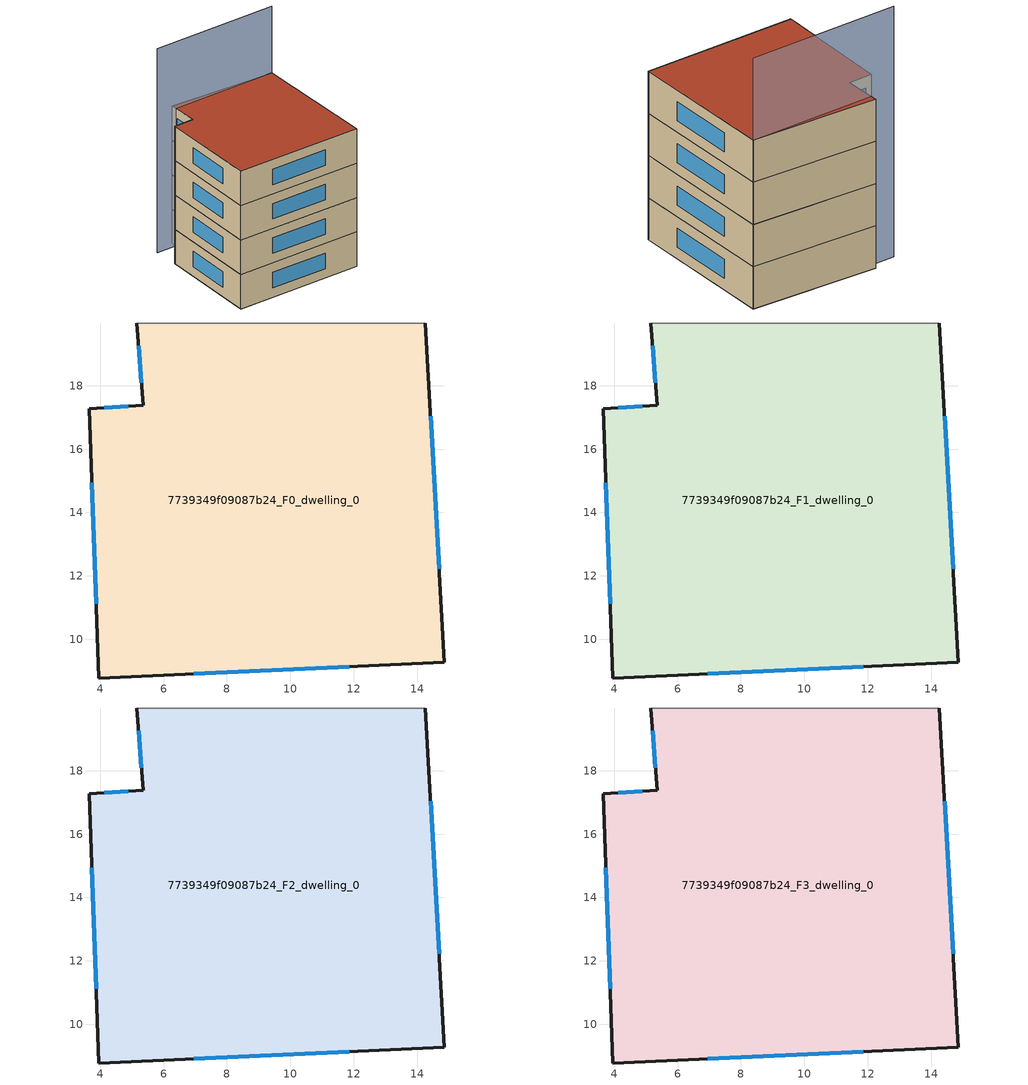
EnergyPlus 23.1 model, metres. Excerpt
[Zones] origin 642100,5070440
7739349f09087b24_F0_dwelling_0
 floor ground (EU_floor_Construction): 14.86,9.27 14.26,19.98 5.15,19.98 5.35,17.38 3.65,17.28 3.95,8.77 z0
 wall outside (EU_wall_Construction): 14.26,19.98 14.86,9.27 3.95,8.77 3.65,17.28 5.35,17.38 5.15,19.98 z0:3
 wall adiabatic (EU_wall_Construction): 5.15,19.98 14.26,19.98 z0:3
 window (EU_Window_Construction): 4.12,17.31 4.89,17.35 / 5.3,18.1 5.21,19.27 / 14.43,17.03 14.69,12.22 / 11.86,9.13 6.95,8.91 / 3.87,11.11 3.73,14.94 z0.83:2.17
7739349f09087b24_F1_dwelling_0
 floor to 7739349f09087b24_F0_dwelling_0 (EU_floor_Construction): 14.86,9.27 14.26,19.98 5.15,19.98 5.35,17.38 3.65,17.28 3.95,8.77 z3
 wall outside (EU_wall_Construction): 14.26,19.98 14.86,9.27 3.95,8.77 3.65,17.28 5.35,17.38 5.15,19.98 z3:6
 wall adiabatic (EU_wall_Construction): 5.15,19.98 14.26,19.98 z3:6
 window (EU_Window_Construction): 4.12,17.31 4.89,17.35 / 5.3,18.1 5.21,19.27 / 14.43,17.03 14.69,12.22 / 11.86,9.13 6.95,8.91 / 3.87,11.11 3.73,14.94 z3.83:5.17
7739349f09087b24_F2_dwelling_0
 floor to 7739349f09087b24_F1_dwelling_0 (EU_floor_Construction): 14.86,9.27 14.26,19.98 5.15,19.98 5.35,17.38 3.65,17.28 3.95,8.77 z6
 wall outside (EU_wall_Construction): 14.26,19.98 14.86,9.27 3.95,8.77 3.65,17.28 5.35,17.38 5.15,19.98 z6:9
 wall adiabatic (EU_wall_Construction): 5.15,19.98 14.26,19.98 z6:9
 window (EU_Window_Construction): 4.12,17.31 4.89,17.35 / 5.3,18.1 5.21,19.27 / 14.43,17.03 14.69,12.22 / 11.86,9.13 6.95,8.91 / 3.87,11.11 3.73,14.94 z6.83:8.17
7739349f09087b24_F3_dwelling_0
 floor to 7739349f09087b24_F2_dwelling_0 (EU_floor_Construction): 14.86,9.27 14.26,19.98 5.15,19.98 5.35,17.38 3.65,17.28 3.95,8.77 z9
 wall outside (EU_wall_Construction): 14.26,19.98 14.86,9.27 3.95,8.77 3.65,17.28 5.35,17.38 5.15,19.98 z9:12
 wall adiabatic (EU_wall_Construction): 5.15,19.98 14.26,19.98 z9:12
 window (EU_Window_Construction): 4.12,17.31 4.89,17.35 / 5.3,18.1 5.21,19.27 / 14.43,17.03 14.69,12.22 / 11.86,9.13 6.95,8.91 / 3.87,11.11 3.73,14.94 z9.83:11.17
 roof outside (EU_roof_Construction): 14.26,19.98 14.86,9.27 3.95,8.77 3.65,17.28 5.35,17.38 5.15,19.98 z12
shading: 14.26,19.98 3.45,19.41 z0:17.8
[Building]
EU S2 Campaign: North Axis=0; Terrain=City; Solar Distribution=FullExterior
[Site:Location]
Lyon-Bron: Latitude=45.75; Longitude=5; Time Zone=1; Elevation=198
[SizingPeriod:WeatherFileDays]
AnnualSizingPeriod: Begin Month=1; Begin Day of Month=1; End Month=12; End Day of Month=31; Day of Week for Start Day=Monday; Use Weather File Daylight Saving Period=No; Use Weather File Rain and Snow Indicators=No
[MATERIAL]
EU_InternalMass_Material: Roughness=MediumRough; Thickness=0.1; Conductivity=1; Density=1800; Specific Heat=900; Thermal Absorptance=0.9; Solar Absorptance=0.7; Visible Absorptance=0.7
[MATERIAL:NOMASS] Roughness=MediumRough; Thermal Absorptance=0.9; Solar Absorptance=0.7; Visible Absorptance=0.7
Name | Thermal Resistance
EU_wall_NoMass | 0.87146
EU_roof_NoMass | 0.842276
EU_floor_NoMass | 0.496999
[WINDOWMATERIAL:SIMPLEGLAZINGSYSTEM]
EU_Window_SimpleGlazing: UFactor=2.2525; Solar Heat Gain Coefficient=0.76; Visible Transmittance=0.76
[CONSTRUCTION]
EU_wall_Construction: EU_wall_NoMass
EU_roof_Construction: EU_roof_NoMass
EU_floor_Construction: EU_floor_NoMass
EU_InternalMass_Construction: EU_InternalMass_Material
EU_Window_Construction: EU_Window_SimpleGlazing
[ZONE] Type=1; Multiplier=1; Ceiling Height=autocalculate; Floor Area=autocalculate; Part of Total Floor Area=Yes
Name | Volume
7739349f09087b24_F0_dwelling_0; 7739349f09087b24_F1_dwelling_0; 7739349f09087b24_F2_dwelling_0 | 342.461
7739349f09087b24_F3_dwelling_0 | 684.921
[INTERNALMASS] Construction=EU_InternalMass_Construction; Surface Area=114.154
Name | Zone or ZoneList
7739349f09087b24_F0_dwelling_0_EU_InternalMass | 7739349f09087b24_F0_dwelling_0
7739349f09087b24_F1_dwelling_0_EU_InternalMass | 7739349f09087b24_F1_dwelling_0
7739349f09087b24_F2_dwelling_0_EU_InternalMass | 7739349f09087b24_F2_dwelling_0
7739349f09087b24_F3_dwelling_0_EU_InternalMass | 7739349f09087b24_F3_dwelling_0
[OTHEREQUIPMENT] Fuel Type=Electricity; Design Level Calculation Method=Watts/Area; Power per Zone Floor Area=1; Fraction Latent=0; Fraction Radiant=0; Fraction Lost=0; Carbon Dioxide Generation Rate=0; EndUse Subcategory=EU_Step8_InternalGains
Name | Zone or ZoneList or Space or SpaceList | Schedule
EU_Step8_InternalGain_7739349f09087b24_F0_dwelling_0_f000 | 7739349f09087b24_F0_dwelling_0 | EU_Step8_GainSchedule_7739349f09087b24_F0_dwelling_0_f000
EU_Step8_InternalGain_7739349f09087b24_F1_dwelling_0_f000 | 7739349f09087b24_F1_dwelling_0 | EU_Step8_GainSchedule_7739349f09087b24_F1_dwelling_0_f000
EU_Step8_InternalGain_7739349f09087b24_F2_dwelling_0_f000 | 7739349f09087b24_F2_dwelling_0 | EU_Step8_GainSchedule_7739349f09087b24_F2_dwelling_0_f000
EU_Step8_InternalGain_7739349f09087b24_F3_dwelling_0_f000 | 7739349f09087b24_F3_dwelling_0 | EU_Step8_GainSchedule_7739349f09087b24_F3_dwelling_0_f000
[ZONEVENTILATION:DESIGNFLOWRATE] Schedule=EU_AlwaysOn; Design Flow Rate Calculation Method=AirChanges/Hour; Air Changes per Hour=0.425; Ventilation Type=Natural; Fan Pressure Rise=0; Fan Total Efficiency=1; Constant Term Coefficient=1; Temperature Term Coefficient=0; Velocity Term Coefficient=0; Velocity Squared Term Coefficient=0; Minimum Indoor Temperature=-100; Maximum Indoor Temperature=100; Delta Temperature=-100; Minimum Outdoor Temperature=-100; Maximum Outdoor Temperature=100; Maximum Wind Speed=40
Name | Zone or ZoneList or Space or SpaceList
EU_ConstantAir_7739349f09087b24_F0_dwelling_0 | 7739349f09087b24_F0_dwelling_0
EU_ConstantAir_7739349f09087b24_F1_dwelling_0 | 7739349f09087b24_F1_dwelling_0
EU_ConstantAir_7739349f09087b24_F2_dwelling_0 | 7739349f09087b24_F2_dwelling_0
EU_ConstantAir_7739349f09087b24_F3_dwelling_0 | 7739349f09087b24_F3_dwelling_0
[HVACTEMPLATE:THERMOSTAT] Constant Heating Setpoint=20; Constant Cooling Setpoint=50
EU_HeatOnly_7739349f09087b24_F0_dwelling_0; EU_HeatOnly_7739349f09087b24_F1_dwelling_0; EU_HeatOnly_7739349f09087b24_F2_dwelling_0; EU_HeatOnly_7739349f09087b24_F3_dwelling_0
[HVACTEMPLATE:ZONE:IDEALLOADSAIRSYSTEM] System Availability Schedule=EU_AlwaysOn; Maximum Heating Supply Air Temperature=50; Minimum Cooling Supply Air Temperature=13; Maximum Heating Supply Air Humidity Ratio=0.0156; Minimum Cooling Supply Air Humidity Ratio=0.0077; Heating Limit=NoLimit; Cooling Limit=NoLimit; Heating Availability Schedule=EU_AlwaysOn; Cooling Availability Schedule=EU_CoolingOff; Dehumidification Control Type=ConstantSensibleHeatRatio; Cooling Sensible Heat Ratio=0.7; Dehumidification Setpoint=60; Humidification Control Type=None; Humidification Setpoint=30; Outdoor Air Method=None; Outdoor Air Flow Rate per Person=0.00944; Outdoor Air Flow Rate per Zone Floor Area=0; Outdoor Air Flow Rate per Zone=0; Demand Controlled Ventilation Type=None; Outdoor Air Economizer Type=NoEconomizer; Heat Recovery Type=None; Sensible Heat Recovery Effectiveness=0.7; Latent Heat Recovery Effectiveness=0.65
Name | Template Thermostat
7739349f09087b24_F0_dwelling_0 | EU_HeatOnly_7739349f09087b24_F0_dwelling_0
7739349f09087b24_F1_dwelling_0 | EU_HeatOnly_7739349f09087b24_F1_dwelling_0
7739349f09087b24_F2_dwelling_0 | EU_HeatOnly_7739349f09087b24_F2_dwelling_0
7739349f09087b24_F3_dwelling_0 | EU_HeatOnly_7739349f09087b24_F3_dwelling_0
[SIZING:ZONE] Zone Cooling Design Supply Air Temperature Input Method=SupplyAirTemperature; Zone Cooling Design Supply Air Temperature=13; Zone Heating Design Supply Air Temperature Input Method=SupplyAirTemperature; Zone Heating Design Supply Air Temperature=50; Zone Cooling Design Supply Air Humidity Ratio=0.008; Zone Heating Design Supply Air Humidity Ratio=0.008; Cooling Design Air Flow Method=DesignDay; Cooling Design Air Flow Rate=0; Cooling Minimum Air Flow per Zone Floor Area=0.000762; Cooling Minimum Air Flow=0; Cooling Minimum Air Flow Fraction=0.2; Heating Design Air Flow Method=DesignDay; Heating Design Air Flow Rate=0; Heating Maximum Air Flow per Zone Floor Area=0.002032; Heating Maximum Air Flow=0.141576; Heating Maximum Air Flow Fraction=0.3; Account for Dedicated Outdoor Air System=No; Dedicated Outdoor Air System Control Strategy=NeutralSupplyAir; Dedicated Outdoor Air Low Setpoint Temperature for Design=autosize; Dedicated Outdoor Air High Setpoint Temperature for Design=autosize; Zone Load Sizing Method=Sensible Load Only No Latent Load; Zone Latent Cooling Design Supply Air Humidity Ratio Input Method=HumidityRatioDifference; Zone Cooling Design Supply Air Humidity Ratio Difference=0.005; Zone Latent Heating Design Supply Air Humidity Ratio Input Method=HumidityRatioDifference; Zone Humidification Design Supply Air Humidity Ratio Difference=0.005
7739349f09087b24_F0_dwelling_0; 7739349f09087b24_F1_dwelling_0; 7739349f09087b24_F2_dwelling_0; 7739349f09087b24_F3_dwelling_0
[SCHEDULE:CONSTANT]
Name | Hourly Value
EU_AlwaysOn | 1
EU_CoolingOff | 0
[SCHEDULE:FILE] Column Number=1; Rows to Skip at Top=0; Number of Hours of Data=8760; Column Separator=Comma; Interpolate to Timestep=No; Minutes per Item=60; Adjust Schedule for Daylight Savings=Yes
Name | File
EU_Step8_GainSchedule_7739349f09087b24_F0_dwelling_0_f000 | ../../schedules/7739349f09087b24/7739349f09087b24_F0_dwelling_0_f000_gain.csv
EU_Step8_GainSchedule_7739349f09087b24_F1_dwelling_0_f000 | ../../schedules/7739349f09087b24/7739349f09087b24_F1_dwelling_0_f000_gain.csv
EU_Step8_GainSchedule_7739349f09087b24_F2_dwelling_0_f000 | ../../schedules/7739349f09087b24/7739349f09087b24_F2_dwelling_0_f000_gain.csv
EU_Step8_GainSchedule_7739349f09087b24_F3_dwelling_0_f000 | ../../schedules/7739349f09087b24/7739349f09087b24_F3_dwelling_0_f000_gain.csv
